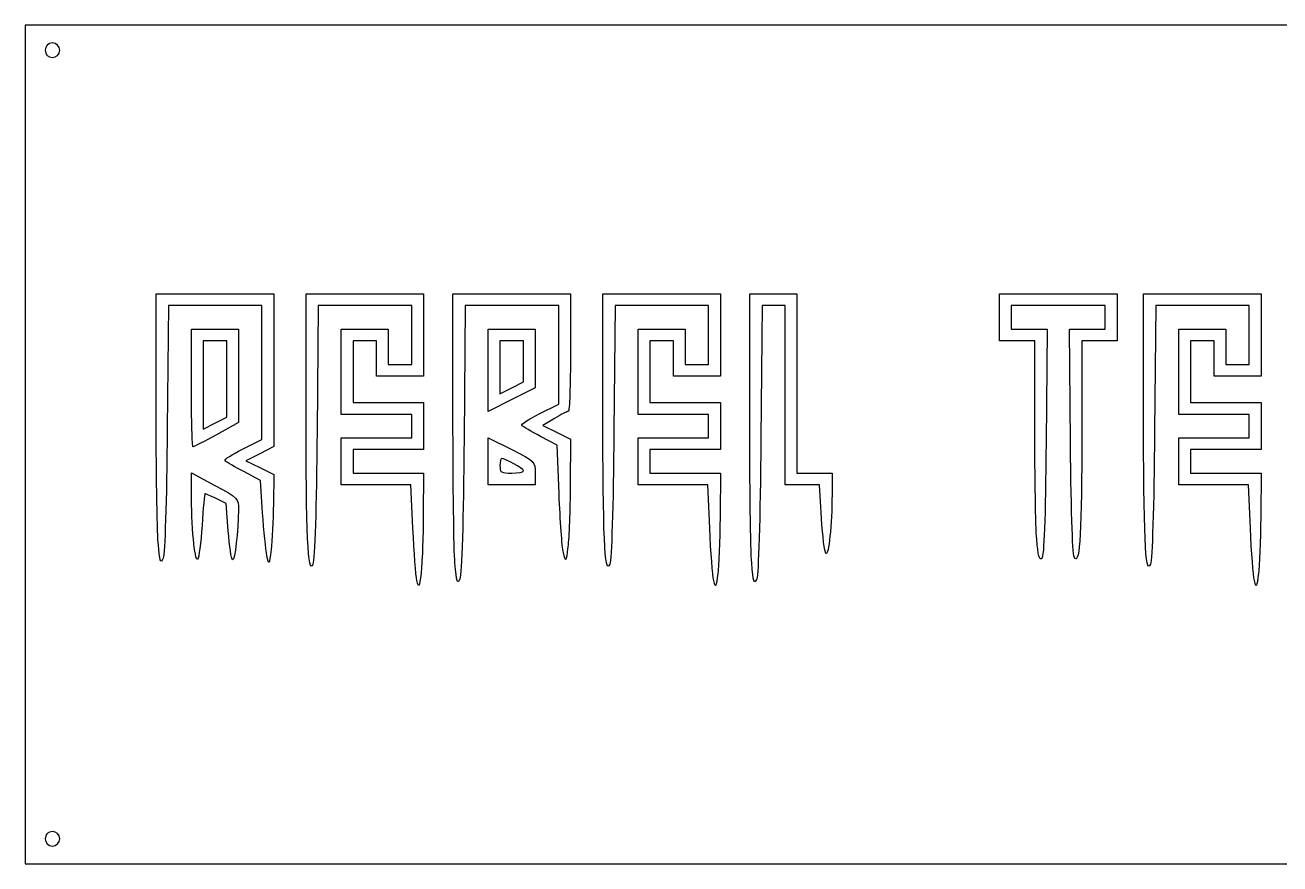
# Model space of a CAD drawing. Extents: x 0 to 431, y 0 to 399.
# Drawn here: x 0.1 to 215.1, y 0.1 to 143.7 of the extents above; entities that cross this region are included whole.
import ezdxf

# ---------------------------------------------------------------- set-up
doc = ezdxf.new("R2010")
doc.units = 0
for name, color, linetype in [('Cut1', 7, 'CONTINUOUS'), ('Cut2', 7, 'CONTINUOUS'), ('Engrave', 7, 'CONTINUOUS')]:
    doc.layers.add(name, color=color, linetype=linetype)

msp = doc.modelspace()

# ---------------------------------------------------------------- linework, layer by layer
at = {"layer": 'Cut1', "color": 1}
for points in [[(3.550146, 139.421179), (3.550146, 139.421179)], [(3.550146, 4.420531), (3.550146, 4.420531)]]:
    msp.add_lwpolyline(points, dxfattribs=at)
for points in [[(4.799862, 140.67107), (4.109617, 140.67107), (3.550146, 140.111565), (3.550146, 139.421179)], [(6.049894, 139.421179), (6.049894, 140.111565), (5.490424, 140.67107), (4.799862, 140.67107)], [(3.550146, 139.421179), (3.550146, 138.730792), (4.109617, 138.170934), (4.799862, 138.170934)], [(4.799862, 138.170934), (5.490424, 138.170934), (6.049894, 138.730792), (6.049894, 139.421179)], [(4.799862, 5.671481), (4.109617, 5.671481), (3.550146, 5.111975), (3.550146, 4.420531)], [(3.550146, 4.420531), (3.550146, 3.732614), (4.109617, 3.171697), (4.799862, 3.171697)], [(6.049894, 4.420531), (6.049894, 5.111975), (5.490424, 5.671481), (4.799862, 5.671481)], [(4.799862, 3.171697), (5.490424, 3.171697), (6.049894, 3.732614), (6.049894, 4.420531)]]:
    msp.add_open_spline(points, degree=3, dxfattribs=at)
at = {"layer": 'Cut2', "color": 1}
msp.add_lwpolyline([(0.120017, 0.12003), (430.619994, 0.12003), (430.619994, 143.721152), (0.120017, 143.721152), (0.120017, 0.12003), (0.120017, 0.12003)], dxfattribs=at)
at = {"layer": 'Engrave', "color": 1}
for points in [[(22.573988, 78.414256), (22.573988, 97.718612), (42.709275, 97.718612), (42.709275, 71.562606), (40.320263, 70.347639), (37.9309, 69.134083), (40.320263, 67.972033), (42.709275, 66.8121), (42.660238, 61.752561)], [(48.246475, 77.910842), (48.246475, 97.718612), (68.381619, 97.718612), (68.381619, 83.624078), (60.327702, 83.624078), (60.327702, 89.664695), (56.300744, 89.664695), (56.300744, 79.093706), (68.381619, 79.093706), (68.381619, 71.039436), (56.300744, 71.039436), (56.300744, 67.012478), (68.381619, 67.012478), (68.332583, 59.839094)], [(73.415405, 76.652483), (73.415405, 97.718612), (93.550913, 97.718612), (93.550913, 87.65104)], [(99.088113, 77.910842), (99.088113, 97.718612), (119.22361, 97.718612), (119.22361, 83.624078), (111.169341, 83.624078), (111.169341, 89.664695), (107.14203, 89.664695), (107.14203, 79.093706), (119.22361, 79.093706), (119.22361, 71.039436), (107.14203, 71.039436), (107.14203, 67.012478), (119.22361, 67.012478), (119.174221, 59.839094)], [(124.257396, 76.652483), (124.257396, 97.718612), (132.311313, 97.718612), (132.311313, 67.012478), (138.351927, 67.012478), (138.348752, 63.362992)], [(173.086074, 74.639181), (173.086074, 89.664695), (167.045813, 89.664695), (167.045813, 97.718612), (187.180954, 97.718612), (187.180954, 89.664695), (181.14034, 89.664695), (181.136445, 74.185508)], [(191.710268, 77.910842), (191.710268, 97.718612), (211.845412, 97.718612), (211.845412, 83.624078), (203.791495, 83.624078), (203.791495, 89.664695), (199.764537, 89.664695), (199.764537, 79.093706), (211.845412, 79.093706), (211.845412, 71.039436), (199.764537, 71.039436), (199.764537, 67.012478), (211.845412, 67.012478), (211.796376, 59.839094)], [(37.364691, 71.123397), (40.695619, 72.765931), (40.695619, 95.705309), (24.680883, 95.705309), (24.476377, 74.688922)], [(66.552113, 57.574261), (66.211683, 64.998822), (54.287088, 64.998822), (54.287088, 73.053092), (66.368316, 73.053092), (66.368316, 77.080403), (54.287088, 77.080403), (54.287088, 91.677998), (62.341005, 91.677998), (62.341005, 85.637733), (66.368316, 85.637733), (66.368316, 95.705309), (50.3515, 95.705309), (50.149005, 74.185508)], [(88.20633, 77.163658), (91.537257, 78.806544), (91.537257, 95.705309), (75.51655, 95.705309), (75.318994, 72.92715)], [(117.393752, 57.574261), (117.053674, 64.998822), (105.128727, 64.998822), (105.128727, 73.053092), (117.209955, 73.053092), (117.209955, 77.080403), (105.128727, 77.080403), (105.128727, 91.677998), (113.182643, 91.677998), (113.182643, 85.637733), (117.209955, 85.637733), (117.209955, 95.705309), (101.193138, 95.705309), (100.990291, 74.185508)], [(136.550679, 59.336033), (136.195784, 64.998822), (130.297657, 64.998822), (130.297657, 95.705309), (126.358223, 95.705309), (126.160668, 72.92715)], [(179.202517, 72.322489), (179.02754, 91.677998), (185.166226, 91.677998), (185.166226, 95.705309), (169.058057, 95.705309), (169.058057, 91.677998), (175.190376, 91.677998), (175.019279, 72.322489)], [(210.015907, 57.574261), (209.675829, 64.998822), (197.750882, 64.998822), (197.750882, 73.053092), (209.832109, 73.053092), (209.832109, 77.080403), (197.750882, 77.080403), (197.750882, 91.677998), (205.805151, 91.677998), (205.805151, 85.637733), (209.832109, 85.637733), (209.832109, 95.705309), (193.815293, 95.705309), (193.612798, 74.185508)], [(28.614637, 81.610422), (28.614637, 91.677998), (36.668661, 91.677998), (36.668661, 75.660472), (32.916868, 73.601661)], [(79.456026, 84.624908), (79.456026, 91.677998), (87.510299, 91.677998), (87.510299, 81.622417), (83.483337, 79.597119), (79.456026, 77.571822), (79.456026, 84.624908), (79.456026, 84.624908)], [(34.655145, 83.130542), (34.655145, 89.664695), (30.628116, 89.664695), (30.628116, 74.542519), (32.641666, 75.569808), (34.655145, 76.596392), (34.655145, 83.130542), (34.655145, 83.130542)], [(85.496993, 86.150672), (85.496993, 89.664695), (81.469682, 89.664695), (81.469682, 80.583133), (83.483337, 81.610422), (85.496993, 82.637006), (85.496993, 86.150672), (85.496993, 86.150672)], [(28.614637, 81.610422), (28.614637, 81.610422)], [(90.798893, 76.369556), (88.801113, 75.159881), (91.176718, 74.007003), (93.550913, 72.852361), (93.501524, 65.024575)], [(91.598288, 63.479056), (91.285727, 71.794733), (88.422582, 73.314853)], [(79.456026, 69.031778), (79.456026, 73.065086), (83.483337, 71.039436)], [(87.510299, 67.006833), (87.510299, 64.998822), (79.456026, 64.998822), (79.456026, 69.031778), (79.456026, 69.031778)], [(28.614637, 63.347469), (28.614637, 67.081269), (32.641666, 64.906747)], [(40.8138, 60.216919), (40.444088, 65.754119), (37.580944, 67.274239)], [(85.496993, 67.422758), (85.496993, 67.422758)], [(34.926643, 57.116003), (34.572595, 61.831231), (32.835411, 62.660258)], [(22.907363, 55.169375), (22.907363, 55.169375), (22.907363, 55.169375)], [(28.943003, 55.7377), (28.943003, 55.7377), (28.943003, 55.7377)], [(173.413434, 55.7377), (173.413434, 55.7377), (173.413448, 55.7377)], [(73.74878, 51.645831), (73.74878, 51.645831), (73.74878, 51.645831)], [(124.590418, 51.645831), (124.590418, 51.645831), (124.590418, 51.645831)], [(67.24638, 48.639106), (67.24638, 48.639106)], [(118.087666, 48.639106), (118.087666, 48.639106), (118.087666, 48.639106)], [(210.710173, 48.639106), (210.710173, 48.639106), (210.710173, 48.639106)]]:
    msp.add_lwpolyline(points, dxfattribs=at)
for points in [[(93.550913, 87.65104), (93.550913, 82.113836), (93.381932, 77.581347), (93.173441, 77.580289)], [(28.88998, 71.54285), (28.738533, 71.54285), (28.614637, 76.073575), (28.614637, 81.610422)], [(22.907363, 55.169375), (22.724342, 57.336489), (22.573988, 67.797056), (22.573988, 78.414256)], [(49.429338, 51.443336), (48.55833, 49.380292), (48.246475, 56.337422), (48.246475, 77.910842)], [(93.173441, 77.580289), (92.966007, 77.580289), (91.897091, 77.034189), (90.798893, 76.369556)], [(100.270624, 51.443336), (99.399616, 49.380292), (99.088113, 56.337422), (99.088113, 77.910842)], [(192.893132, 51.443336), (192.022123, 49.380292), (191.710268, 56.337422), (191.710268, 77.910842)], [(73.74878, 51.645831), (73.566041, 53.812239), (73.415405, 65.06585), (73.415405, 76.652483)], [(85.217593, 75.178931), (85.028857, 75.366608), (86.373645, 76.260194), (88.20633, 77.163658)], [(124.590418, 51.645831), (124.40768, 53.812239), (124.257396, 65.06585), (124.257396, 76.652483)], [(24.476377, 74.688922), (24.352482, 61.972694), (24.067508, 53.19135), (23.755793, 52.449811)], [(32.916868, 73.601661), (30.854353, 72.469244), (29.04238, 71.54285), (28.88998, 71.54285)], [(50.149005, 74.185508), (50.02518, 61.087928), (49.744016, 52.188403), (49.429338, 51.443336)], [(88.422582, 73.314853), (86.848837, 74.151289), (85.406329, 74.990194), (85.217593, 75.178931)], [(100.990291, 74.185508), (100.866466, 61.087928), (100.585655, 52.188403), (100.270624, 51.443336)], [(173.413448, 55.7377), (173.232826, 57.868831), (173.086074, 66.375714), (173.086074, 74.639181)], [(181.136445, 74.185508), (181.132579, 57.149164), (180.821767, 51.525533), (179.932062, 52.414533)], [(193.612798, 74.185508), (193.488973, 61.087928), (193.207809, 52.188403), (192.893132, 51.443336)], [(34.375921, 69.138317), (34.187291, 69.325994), (35.532363, 70.219581), (37.364691, 71.123397)], [(75.318994, 72.92715), (75.196227, 58.876011), (74.921766, 49.681564), (74.601444, 48.926267)], [(83.483337, 71.039436), (87.506418, 69.017314), (87.510299, 69.012375), (87.510299, 67.006833)], [(126.160668, 72.92715), (126.037513, 58.876011), (125.76344, 49.681564), (125.44273, 48.926267)], [(175.019279, 72.322489), (174.902156, 59.143417), (174.671087, 52.792006), (174.29432, 52.414533)], [(179.932062, 52.414533), (179.55459, 52.792006), (179.322462, 59.131775), (179.202517, 72.322489)], [(37.580944, 67.274239), (36.00685, 68.110675), (34.564728, 68.949581), (34.375921, 69.138317)], [(81.704632, 69.529194), (81.575868, 69.529194), (81.469682, 68.963339), (81.469682, 68.271189)], [(85.496993, 67.422758), (85.496993, 67.779417), (82.346687, 69.529194), (81.704632, 69.529194)], [(81.469682, 68.271189), (81.469682, 67.138419), (81.671118, 67.012478), (83.483337, 67.012478)], [(83.483337, 67.012478), (84.591412, 67.012478), (85.496993, 67.197333), (85.496993, 67.422758)], [(32.641666, 64.906747), (36.643261, 62.747747), (36.667602, 62.720936), (36.66478, 60.720333)], [(93.501524, 65.024575), (93.474431, 60.720333), (93.295149, 55.950072), (93.103591, 54.428189)], [(28.943003, 55.7377), (28.762098, 57.868831), (28.614637, 61.294303), (28.614637, 63.347469)], [(30.936761, 63.488933), (30.849414, 63.488933), (30.619403, 61.054767), (30.42661, 58.079439)], [(32.835411, 62.660258), (31.879772, 63.115342), (31.025379, 63.488933), (30.936761, 63.488933)], [(92.332771, 53.411483), (92.100643, 54.377036), (91.769385, 58.907408), (91.598288, 63.479056)], [(138.348752, 63.362992), (138.344236, 58.266058), (137.775841, 52.788125), (137.302095, 53.269667)], [(36.66478, 60.720333), (36.659982, 57.190792), (36.036483, 51.932639), (35.65125, 52.170764)], [(41.538405, 52.917594), (41.343672, 53.887028), (41.017352, 57.171036), (40.8138, 60.216919)], [(42.660238, 61.752561), (42.632581, 58.970203), (42.448925, 55.446306), (42.251369, 53.924775)], [(30.42661, 58.079439), (30.234981, 55.1027), (29.895644, 52.487206), (29.673535, 52.265308)], [(68.332583, 59.839094), (68.305207, 55.895039), (68.12903, 51.419347), (67.942411, 49.897817)], [(119.174221, 59.839094), (119.146846, 55.895039), (118.970668, 51.419347), (118.783696, 49.897817)], [(137.302095, 53.269667), (137.083373, 53.491917), (136.745412, 56.221358), (136.550679, 59.336033)], [(211.796376, 59.839094), (211.769198, 55.895039), (211.592823, 51.419347), (211.406204, 49.897817)], [(35.65125, 52.170764), (35.446638, 52.296706), (35.120318, 54.522381), (34.926643, 57.116003)], [(67.24638, 48.639106), (67.051647, 49.468839), (66.739086, 53.4898), (66.552113, 57.574261)], [(118.087666, 48.639106), (117.893285, 49.468839), (117.580371, 53.4898), (117.393752, 57.574261)], [(210.710173, 48.639106), (210.51544, 49.468839), (210.202879, 53.4898), (210.015907, 57.574261)], [(23.755793, 52.449811), (23.322265, 51.421464), (23.188456, 51.850089), (22.907363, 55.169375)], [(29.673535, 52.265308), (29.452378, 52.042706), (29.123025, 53.606217), (28.943003, 55.7377)], [(42.251369, 53.924775), (41.902119, 51.22285), (41.88448, 51.199214), (41.538405, 52.917594)], [(93.103591, 54.428189), (92.757516, 51.669114), (92.754693, 51.665586), (92.332771, 53.411483)], [(174.29432, 52.414533), (173.892506, 52.013425), (173.651559, 52.921828), (173.413434, 55.7377)], [(74.601444, 48.926267), (74.162941, 47.893686), (74.030297, 48.316314), (73.74878, 51.645831)], [(125.44273, 48.926267), (125.004262, 47.893686), (124.871618, 48.316314), (124.590418, 51.645831)], [(67.942411, 49.897817), (67.636552, 47.417789), (67.56388, 47.286203), (67.24638, 48.639106)], [(118.783696, 49.897817), (118.478191, 47.417789), (118.405518, 47.286203), (118.087666, 48.639106)], [(211.406204, 49.897817), (211.101404, 47.417789), (211.028732, 47.286203), (210.710173, 48.639106)]]:
    msp.add_open_spline(points, degree=3, dxfattribs=at)

doc.saveas('drawing.dxf')
